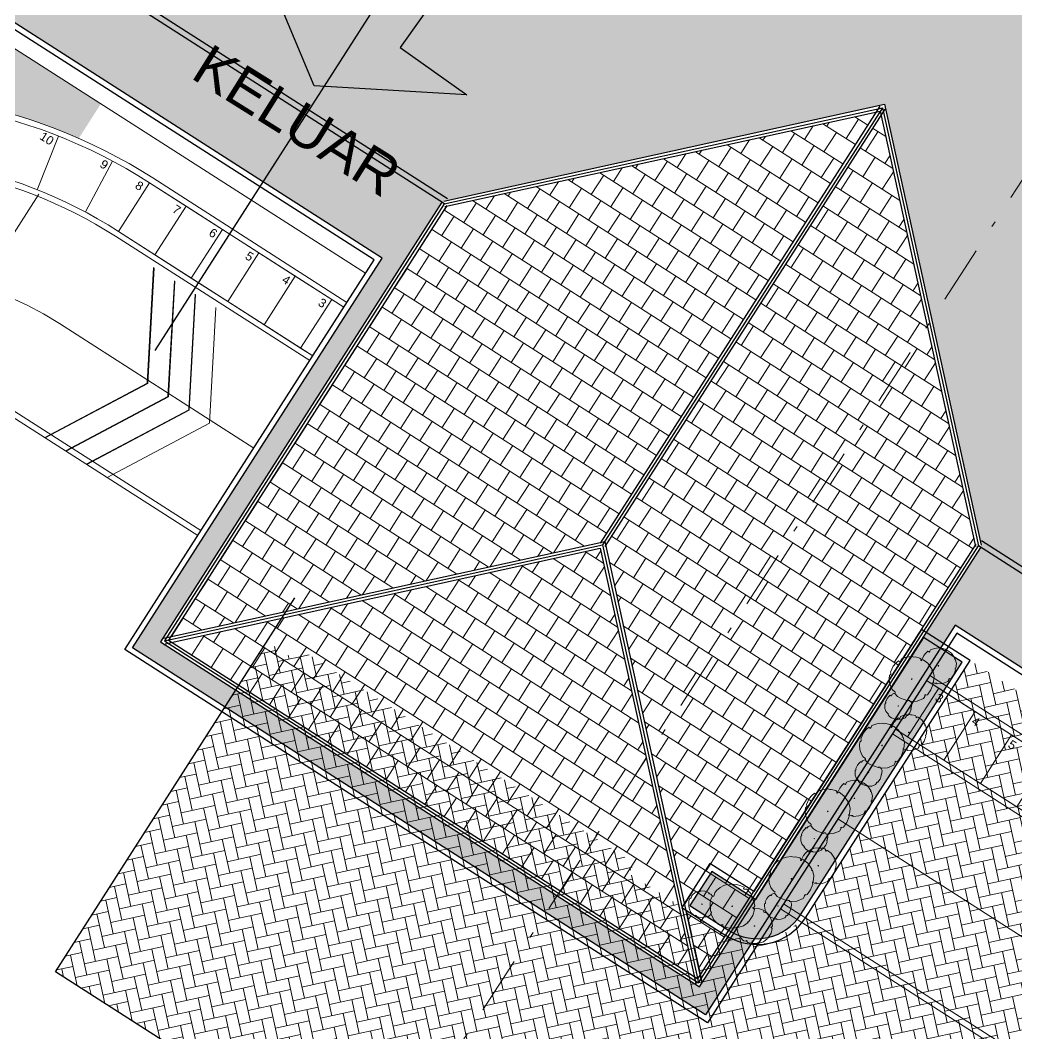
# Model space of a CAD drawing. Header units: inches. Extents: x 249 to 1192, y -18 to 440.
# Drawn here: x 935.08 to 952.36, y 216.57 to 234.14 of the extents above; entities that cross this region are included whole.
import ezdxf

# ---------------------------------------------------------------- set-up
doc = ezdxf.new("R2010")
doc.units = ezdxf.units.IN
doc.header["$MEASUREMENT"] = 0
doc.linetypes.add('DASHDOT', pattern=[1, 0.5, -0.25, 0, -0.25])
for name, color, linetype, lineweight in [('ARSIR BETON', 8, 'Continuous', 0), ('ARSIR GENTING', 32, 'Continuous', 5), ('ARSIR WARNA', 66, 'Continuous', 0), ('DINDING', 6, 'Continuous', 0), ('DINDING2', 137, 'Continuous', 20), ('NOTASI GRID', 85, 'Continuous', 20), ('TEXT (KET. RUANG)', 7, 'Continuous', 5), ('VEGETASI', 60, 'Continuous', 0)]:
    doc.layers.add(name, color=color, linetype=linetype, lineweight=lineweight)
for name, color, linetype in [('ATAP', 123, 'Continuous'), ('KANSTEEN', 204, 'Continuous'), ('N', 250, 'Continuous'), ('RUMPUT', 86, 'Continuous')]:
    doc.layers.add(name, color=color, linetype=linetype)
doc.styles.add('ATTR', font='romans.shx', dxfattribs={"width": 0.8, "height": 0.470416260033865})
doc.styles.get("Standard").update_dxf_attribs({"font": 'arial.ttf'})
pattern_1 = [(57.36874968947846, (-1.13686837721616e-13, 150.3474551388494), (-0.0535506494527033, 0.244197313478704), [0.046875, -0.30667839075]), (12.36874968947846, (-1.13686837721616e-13, 150.3474551388494), (-0.05355064946683093, 0.2441973135431277), [0.04687499999999999, -0.2031249999999999]), (102.3687496894784, (-1.13686837721616e-13, 150.3474551388494), (-0.2441973135431277, -0.05355064946683093), [0.04687499999999999, -0.203125])]

# ---------------------------------------------------------------- blocks, each defined once
blk = doc.blocks.new('TAPAK')
at = {"layer": 'NOTASI GRID', "linetype": 'DASHDOT', "ltscale": 2}
blk.add_lwpolyline([(154.0571275400661, 168.1207261431318), (216.5873062685326, 264.2911484895876)], dxfattribs=at)
blk = doc.blocks.new('Tree Clump 3')
for points in [[(44.82099999999991, 34.55499999999984), (45.1239999999998, 34.47699999999986), (56.86099999999988, 42.37699999999995), (62.43600000000015, 49.14800000000014), (66.54399999999987, 55.16699999999992), (65.66399999999976, 56.67200000000003), (64.49000000000024, 56.67200000000003), (63.90300000000025, 58.55299999999988), (65.66399999999976, 60.05699999999979), (69.1850000000004, 62.31399999999985), (71.23900000000003, 73.59999999999991), (70.65199999999959, 84.88499999999976), (68.59799999999996, 89.02300000000014), (68.59799999999996, 92.0319999999997), (64.7829999999999, 101.4369999999999), (61.55600000000004, 103.3179999999998), (59.20800000000008, 102.5649999999996), (58.32799999999997, 103.3179999999998), (59.79500000000007, 104.8220000000001), (60.08899999999994, 107.4549999999999), (50.99199999999973, 116.4839999999999), (36.61400000000003, 123.2549999999997), (34.26699999999983, 122.1259999999997), (34.26699999999983, 124.0070000000001), (21.94300000000021, 125.136), (9.913000000000011, 121.75), (9.031999999999698, 119.8689999999997), (6.978000000000065, 119.4929999999999), (5.217999999999847, 119.8689999999997), (-6.226000000000113, 113.4739999999997), (-15.029, 104.4459999999999), (-15.61599999999999, 101.0599999999999), (-14.14800000000014, 100.6839999999997), (-15.029, 98.80299999999988), (-17.66999999999962, 98.42700000000013), (-21.77800000000025, 94.66499999999996), (-25.00499999999965, 80.74699999999984), (-23.53800000000047, 65.69999999999982), (-20.89699999999993, 64.57099999999991), (-20.60400000000027, 62.31399999999985), (-21.48399999999992, 61.18599999999969), (-17.40200000000004, 54.08300000000008)], [(-58.51800000000048, -10.8760000000002), (-66.31999999999971, -10.16100000000006), (-75.3430000000003, -12.70100000000048), (-76.00300000000016, -14.11100000000033), (-77.54300000000012, -14.39300000000003), (-78.86400000000003, -14.11100000000033), (-87.44700000000012, -18.9079999999999), (-94.04899999999998, -25.67900000000009), (-94.48900000000003, -28.2180000000003), (-93.38800000000037, -28.5), (-94.04899999999998, -29.91100000000006), (-96.029, -30.19300000000021), (-99.10999999999967, -33.01400000000012), (-101.5309999999999, -43.45299999999997), (-100.431, -54.73800000000006), (-98.44999999999982, -55.58500000000026), (-98.23000000000002, -57.27800000000002), (-98.88999999999987, -58.12400000000025), (-92.72800000000007, -68.84500000000025), (-89.20699999999988, -73.35900000000015), (-83.48499999999967, -76.74500000000012), (-82.60500000000002, -76.18000000000029), (-81.28499999999985, -75.61600000000021), (-80.404, -76.74500000000012), (-77.32300000000032, -79.2840000000001), (-73.36200000000008, -81.25900000000024), (-65.65999999999985, -82.38699999999994), (-58.83699999999999, -81.82300000000009), (-53.33600000000024, -80.41200000000003), (-53.11599999999999, -79.2840000000001), (-52.23499999999967, -78.1550000000002), (-50.03499999999985, -77.87300000000005), (-48.9340000000002, -78.1550000000002), (-40.13200000000006, -72.23000000000025), (-35.94999999999982, -67.15200000000004), (-32.86900000000014, -62.63800000000015), (-33.529, -61.51000000000022), (-34.40999999999985, -61.51000000000022), (-34.84999999999991, -60.09900000000016), (-33.529, -58.97000000000025), (-30.88800000000037, -57.27800000000002), (-29.56100000000015, -49.98400000000015)]]:
    blk.add_lwpolyline(points)
for points in [[(-16.50499999999965, 56.89599999999973), (-17.60500000000002, 54.54499999999962), (-20.17300000000023, 54.07499999999982), (-22.37400000000025, 54.54499999999962), (-36.67800000000034, 46.55200000000013), (-47.68199999999979, 35.26600000000008), (-48.41499999999996, 31.03399999999965), (-46.58100000000013, 30.56399999999985), (-47.68199999999979, 28.21300000000019), (-50.98300000000017, 27.74299999999994), (-56.11800000000039, 23.04099999999971), (-60.15200000000004, 5.641999999999825), (-58.31899999999996, -13.16600000000017), (-55.01699999999983, -14.57700000000023), (-54.65100000000029, -17.39800000000014), (-55.7510000000002, -18.8090000000002), (-45.48100000000022, -36.67700000000013), (-39.61300000000028, -44.20100000000048), (-30.07600000000002, -49.84300000000007), (-28.60899999999992, -48.90300000000002), (-26.40800000000036, -47.96300000000019), (-24.94100000000026, -49.84300000000007), (-19.80600000000004, -54.07500000000027), (-13.20400000000018, -57.36699999999996), (-0.3669999999997344, -59.24800000000005), (11.00399999999991, -58.30700000000002), (20.17300000000023, -55.95600000000036), (20.53999999999996, -54.07500000000027), (22.00699999999961, -52.19400000000019), (25.67500000000018, -51.72400000000016), (27.50900000000001, -52.19400000000019), (42.18000000000029, -42.32000000000016), (49.14899999999989, -33.85600000000022), (54.28399999999965, -26.33199999999988), (53.18399999999974, -24.45200000000023), (51.71699999999964, -24.45200000000023), (50.98300000000017, -22.10000000000036), (53.18399999999974, -20.22000000000025), (57.58500000000004, -17.39800000000014), (60.15300000000025, -3.291999999999916), (59.41899999999987, 10.8149999999996), (56.85199999999986, 15.98700000000008), (56.85199999999986, 19.7489999999998), (52.08300000000008, 31.50499999999965), (48.04899999999998, 33.85599999999977), (45.11400000000003, 32.91499999999996), (44.01399999999967, 33.85599999999977), (45.84799999999996, 35.73599999999988), (46.21500000000015, 39.02799999999979), (34.84500000000025, 50.3130000000001), (16.87199999999984, 58.77700000000004), (13.9380000000001, 57.36699999999973), (13.9380000000001, 59.71799999999985), (-1.467000000000098, 61.12800000000016)], [(23.99699999999984, 77.73799999999983), (22.5300000000002, 76.98499999999967), (23.11699999999973, 76.23300000000017), (24.29100000000017, 76.23300000000017)], [(1.101000000000113, 1.880999999999858), (-0.7330000000001746, 0.9399999999995998), (0, 0), (1.466999999999643, 0)], [(-64.779, -45.71000000000026), (-65.87999999999965, -46.27400000000011), (-65.4399999999996, -46.83900000000017), (-64.5590000000002, -46.83900000000017)]]:
    blk.add_lwpolyline(points, close=True)
at = {"style": 'ATTR', "width": 0.8, "flags": 9}
blk.add_attdef('ESTCODE', (0, 0), '', height=0.0005188074999999998, dxfattribs=at)
blk = doc.blocks.new('lantai atap')
at = {"layer": 'ARSIR BETON'}
h = blk.add_hatch(dxfattribs=at)
h.set_pattern_fill('AR-CONC', color=256, scale=0.25, style=0)
h.set_pattern_definition([(49.99999999999999, (772.5499046049426, 14.87831327086128), (1.793150456501884, -0.1568803374564878), [0.1875, -2.0625]), (355, (772.5499046049426, 14.87831327086128), (-0.3468783340325, 1.88048033425003), [0.15, -1.65]), (100.4514, (772.6993338049426, 14.86523992086128), (1.446273454285054, 1.723598855152384), [0.159350475, -1.75285528]), (46.18420000000001, (772.5499046049426, 15.37831327086128), (2.668102621564111, -0.4137975358225452), [0.28125, -3.09375]), (96.6356, (772.7722464674426, 15.34383000336128), (2.336656763871758, 2.435294677251104), [0.23902572, -2.6292825]), (351.1842, (772.5499046049426, 15.37831327086128), (2.336654862834068, 2.435296502313312), [0.225, -2.475]), (21, (772.7999046049426, 15.25331327086128), (1.492267630296154, -1.006547226663347), [0.1875, -2.0625]), (326.0000000000001, (772.7999046049426, 15.25331327086128), (0.6082883298039543, 1.812875112617133), [0.15, -1.65]), (71.4514, (772.9242601874427, 15.16943425586128), (2.100556571453725, 0.806326241774881), [0.159350475, -1.75285528]), (37.50000000000001, (772.5499046049426, 14.87831327086128), (0.03039963829322667, 0.8322346345782787), [0, -1.63, 0, -1.675, 0, -1.65625]), (7.499999999999999, (772.5499046049426, 14.87831327086128), (0.6576738436053715, 0.9860292797059006), [0, -0.955, 0, -1.5925, 0, -0.63125]), (327.5, (771.9924046049426, 14.87831327086128), (1.334556090431023, -0.0563871793359495), [0, -0.625, 0, -1.95, 0, -2.5875]), (317.5, (771.7424046049426, 14.87831327086128), (1.457965423355966, 0.2502624558307941), [0, -0.8125, 0, -1.295, 0, -1.8375])])
h.paths.add_polyline_path([(782.9501609741662, 53.07677506211066), (772.5499046049426, 53.07677506210987), (772.5499046049449, 22.90331327086162), (788.7506737093208, 22.90331327086162), (788.7506737093208, 14.87831327086128), (793.6537064464599, 14.87831327086128), (800.5506737093208, 14.87831327086128), (800.5506737093208, 16.7783132708613), (800.5506737093208, 22.90331327086172), (816.7491405831074, 22.90331327086162), (816.7241405831059, 33.47831327086277), (819.4754173411959, 33.47831327086277), (819.4754173411959, 33.77831327086167), (819.4754173411959, 41.02831327086165), (822.3254173411959, 41.02831327086165), (822.3254173411959, 53.07677506211066), (816.1499046049453, 51.207602592743), (816.0499046049453, 24.37831327086168), (800.1208479769024, 24.37831327086168), (800.2001609730705, 24.29902931166487), (800.2001609730705, 15.22925108492615), (789.1006737093209, 15.22830902698102), (789.1006737093209, 24.29809037843586), (789.1808966017467, 24.37831327086167), (773.3206152830641, 24.37831327086168), (773.1852599440048, 24.24295793180236), (773.114549265886, 24.31366860992101), (773.2499046049453, 24.44902394898031), (773.2499046049453, 51.24902394898039), (773.3211280193145, 51.17780053461111), (819.4754173411959, 51.17780053461112), (819.4754173411959, 51.64004593883737), (819.4754173411959, 53.07677506211066)])
at = {"layer": 'ARSIR GENTING'}
h = blk.add_hatch(dxfattribs=at)
h.set_pattern_fill('AR-B88', color=256, scale=0.05, style=0)
h.set_pattern_definition([(0, (667.9362272013418, 191.048523731143), (0, 0.4), []), (90, (667.9362272013418, 191.048523731143), (-0.2, 0.4), [0.4, -0.4])])
h.paths.add_polyline_path([(802.6291945905267, 37.72831260716253), (786.6701031940711, 37.72780118186969), (773.3206152830641, 24.37831327086167), (789.1808966017467, 24.37831327086167), (794.6498708102791, 29.84728747939367), (800.1208479769024, 24.37831327086167), (815.9791939268265, 24.37831327086168)])
h.paths.add_polyline_path([(815.2499046022506, 50.44902394628571), (815.249904594258, 51.17780053461112), (773.3211280193145, 51.17780053461111), (786.6711273391838, 37.82780121474081), (802.6291932631372, 37.82831260717133)])
h.paths.add_polyline_path([(815.3499045942581, 51.17780053461112), (815.249904594258, 51.17780053461112), (815.2499046022506, 50.44902394628571), (815.3499046011539, 50.54902394518901)])
h.paths.add_polyline_path([(815.978681190576, 51.17780053461111), (815.3499045942581, 51.17780053461111), (815.3499046011539, 50.549023945189)])
h = blk.add_hatch(dxfattribs=at)
h.set_pattern_fill('AR-B88', color=256, scale=0.05, style=0)
h.set_pattern_definition([(0, (789.2006737093208, 15.39902394898006), (0, 0.4), []), (90, (789.2006737093208, 15.39902394898006), (-0.2, 0.4), [0.4, -0.4])])
h.paths.add_polyline_path([(794.5998772827742, 29.65587259565129), (789.2006737093208, 24.25666902219836), (789.2006737093208, 15.39902394898006), (794.5998772827742, 20.79822752243299)])
h.paths.add_polyline_path([(794.6998772827741, 20.79823288511743), (800.1001609730706, 15.39992627159949), (800.1001609730706, 24.25759723005847), (794.6998772827741, 29.65590384357643)])
h = blk.add_hatch(dxfattribs=at)
h.set_pattern_fill('AR-B88', color=256, scale=0.05, style=0)
h.set_pattern_definition([(0, (789.271394633688, 15.32832351710991), (0, 0.4), []), (90, (789.271394633688, 15.32832351710991), (-0.2, 0.4), [0.4, -0.4])])
h.paths.add_polyline_path([(789.271394633688, 15.32832351710991), (800.0294292837668, 15.32923659460397), (794.6498837552691, 20.70681263869051)])
at = {"layer": 'ATAP'}
for points in [[(819.5754173411959, 40.92831327086165), (819.5754173411959, 33.77831327086167), (819.5754173411959, 33.37831327086278), (816.8243772691653, 33.37831327086278), (816.8493772691669, 22.80331327086162), (800.6506737093208, 22.80331327086171), (800.6506737093208, 22.80331327086171), (800.6506737093208, 16.7783132708613), (800.6506737093208, 14.77831327086128), (793.6537064464599, 14.77831327086128), (788.6506737093208, 14.77831327086128), (788.6506737093208, 22.80331327086162), (772.4499046049449, 22.80331327086162), (772.4499046049426, 53.17677506210987)], [(819.4754173411959, 41.02831327086164), (819.4754173411959, 33.77831327086167), (819.4754173411959, 33.47831327086277), (816.7241405831059, 33.47831327086278), (816.7491405831074, 22.90331327086162), (800.5506737093208, 22.90331327086172), (800.5506737093208, 16.7783132708613), (800.5506737093208, 14.87831327086129), (793.6537064464599, 14.87831327086128), (788.7506737093208, 14.87831327086128), (788.7506737093208, 22.90331327086162), (772.5499046049449, 22.90331327086162), (772.5499046049426, 53.07677506210987), (783.0501609730695, 53.07677506211066), (806.1315059994449, 53.07677506211066), (815.3499045887745, 53.07677506211066), (819.4754173411959, 53.07677506211066)], [(789.1516072798654, 24.27831327086167), (773.1499046049453, 24.27831327086167), (773.1499046049453, 51.27780053461112), (816.1499046049453, 51.27780053461112), (816.1499046049453, 24.27831327086167), (800.1501609730706, 24.27831327086167)], [(789.1516072798654, 24.37831327086167), (773.2499046049453, 24.37831327086167), (773.2499046049453, 51.17780053461111), (816.0499046049453, 51.17780053461112), (816.0499046049453, 24.37831327086168), (800.1501609730706, 24.37831327086167)], [(789.1153183702614, 24.31273503937644), (794.6498708102791, 29.84728747939367), (800.1855098384499, 24.31367508241582)], [(789.1506737093208, 24.27737970031711), (794.6498772827741, 29.77658327376995), (800.1501609730706, 24.27831327086167)], [(789.1860290483802, 24.24202436125778), (794.6498837552691, 29.70587906814622), (800.1148121076913, 24.24295145930753)], [(794.5998772827742, 29.77658327376995), (794.5998772827742, 20.77751684431423)], [(794.6498772827741, 29.77658327376995), (794.6498772827741, 20.77751684431423)], [(794.6998772827741, 29.77658327376995), (794.6998772827741, 20.77751684431423)], [(789.1006737093209, 24.27737970031711), (789.1006737093209, 15.22830902698102), (800.2001609730705, 15.22925108492615), (800.2001609730705, 24.27831327086167)], [(789.1506737093208, 24.27737970031711), (789.1506737093208, 15.27831327086139), (800.1501609730706, 15.27924684140596), (800.1501609730706, 24.27831327086167)], [(789.2006737093208, 24.27737970031711), (789.2006737093208, 15.32831751474177), (800.1001609730706, 15.32924259788577), (800.1001609730706, 24.27831327086167)], [(789.1153183702614, 15.31366860992073), (794.6498708102791, 20.84822104993795), (800.1855098384499, 15.31460865296011)], [(789.1506737093208, 15.2783132708614), (794.6498772827741, 20.77751684431423), (800.1501609730706, 15.27924684140596)], [(789.1860290483802, 15.24295793180207), (794.6498837552691, 20.70681263869051), (800.1148121076913, 15.24388502985181)]]:
    blk.add_lwpolyline(points, dxfattribs=at)
at = {"layer": 'DINDING'}
for points in [[(784.64959187352, 21.92831327086139, 0.4142135623730915), (775.3495918735201, 12.62831327086144), (775.34959187352, 5.879395106662201)], [(784.64959187352, 21.8283132708614, 0.4142135623730941), (775.44959187352, 12.62831327086144), (775.44959187352, 5.879395106662201)], [(776.4495918735199, 2.628313270861383), (776.4495918735199, 12.62831327086144, -0.4142135623730919), (784.64959187352, 20.82831327086157), (788.6506737093208, 20.82831327086142)], [(776.54959187352, 2.628313270861383), (776.54959187352, 12.62831327086144, -0.414213562373095), (784.64959187352, 20.72831327086146), (788.6506737093208, 20.72831327086139)], [(784.64959187352, 18.92831327086168, 0.4142135623730924), (778.3495918735198, 12.62831327086144), (778.3495918735198, 2.628313270861383)]]:
    blk.add_lwpolyline(points, format="xyb", dxfattribs=at)
for points in [[(783.9031428483058, 21.79798141386181), (783.984278611916, 20.80127835484024)], [(784.6495918735199, 21.92831327086139), (788.6506737093208, 21.92831327086132)], [(784.6495918735199, 21.8283132708614), (788.6506737093208, 21.82831327086133)], [(784.6506737093209, 21.82831327086129), (785.4006737093209, 21.82831327086129), (785.4006737093209, 20.82665875431687), (784.6506737093209, 20.82665875431684), (784.6506737093209, 21.82831327086129)], [(786.1506737093209, 21.82831327086129), (785.4006737093209, 21.82831327086129), (785.4006737093209, 20.82665875431687), (786.1506737093209, 20.82665875431684), (786.1506737093209, 21.82831327086129)], [(786.1506737093209, 21.82831327086129), (786.9006737093209, 21.82831327086129), (786.9006737093209, 20.82665875431687), (786.1506737093209, 20.82665875431684), (786.1506737093209, 21.82831327086129)], [(787.6506737093209, 21.82831327086129), (786.9006737093209, 21.82831327086129), (786.9006737093209, 20.82665875431687), (787.6506737093209, 20.82665875431684), (787.6506737093209, 21.82831327086129)], [(787.6506737093209, 21.82831327086129), (788.4006737093209, 21.82831327086129), (788.4006737093209, 20.82665875431687), (787.6506737093209, 20.82665875431684), (787.6506737093209, 21.82831327086129)], [(788.6506737093208, 21.82831327086129), (788.4006737093209, 21.82831327086129), (788.4006737093209, 20.82665875431687), (788.6506737093208, 20.82665875431686)], [(814.0396049882877, 21.92831327086171), (800.6506737093208, 21.92831327086134)], [(800.6506737093208, 21.82831327086129), (800.9001609730706, 21.82831327086129), (800.9001609730706, 20.82665875431687), (800.6506737093208, 20.82665875431686)], [(814.0396049882877, 21.82831327086171), (800.6506737093208, 21.82831327086134)], [(801.6501609730706, 21.82831327086129), (800.9001609730706, 21.82831327086129), (800.9001609730706, 20.82665875431687), (801.6501609730706, 20.82665875431684), (801.6501609730706, 21.82831327086129)], [(801.6501609730706, 21.82831327086129), (802.4001609730706, 21.82831327086129), (802.4001609730706, 20.82665875431687), (801.6501609730706, 20.82665875431684), (801.6501609730706, 21.82831327086129)], [(803.1501609730706, 21.82831327086129), (802.4001609730706, 21.82831327086129), (802.4001609730706, 20.82665875431687), (803.1501609730706, 20.82665875431684), (803.1501609730706, 21.82831327086129)], [(782.8811592734296, 21.65674869118405), (783.073380208222, 20.67539701506226)], [(814.0396049882877, 20.82665875431721), (800.6506737093208, 20.82665875431689)], [(783.1406737093212, 16.83279244798615), (783.1406737093212, 20.6283132708615)], [(785.4999969539078, 17.12831327086155), (786.489151537565, 18.8783132708615), (785.4999969539081, 20.6283132708615)], [(785.5101439941113, 17.12831327086155), (786.4992985777685, 18.8783132708615), (785.5101439941116, 20.6283132708615)], [(785.9282719802186, 17.12831327086144), (786.9174265638757, 18.8783132708615), (785.9282719802184, 20.6283132708615)], [(785.9384190204221, 17.12831327086144), (786.9275736040792, 18.8783132708615), (785.9384190204219, 20.6283132708615)], [(786.3565470065289, 17.1283132708615), (787.3457015901861, 18.8783132708615), (786.3565470065289, 20.6283132708615)], [(786.3666940467324, 17.1283132708615), (787.3558486303896, 18.8783132708615), (786.3666940467324, 20.6283132708615)], [(786.7848220328394, 17.1283132708615), (787.7739766164966, 18.87831327086161), (786.7848220328395, 20.62831327086144)], [(814.0396049882877, 20.72665875431719), (800.6506737093208, 20.72665875431687)], [(784.64959187352, 18.92831327086168), (788.6506737093208, 18.92831327086175)], [(814.0396049882877, 18.97665875431753), (800.6506737093208, 18.97665875431721)], [(784.64959187352, 17.22831327086146), (788.6506737093208, 17.22831327086154)], [(814.0396049882878, 17.22665875431719), (800.6506737093208, 17.22665875431689)], [(784.64959187352, 17.12831327086144), (788.6506737093208, 17.12831327086151)], [(814.0396049882878, 17.12656348580083), (800.6506737093208, 17.12808581187748)]]:
    blk.add_lwpolyline(points, dxfattribs=at)
at = {"layer": 'TEXT (KET. RUANG)'}
for s, p in [('9', (783.7569343372053, 21.59589896840114)), ('8', (784.4702462130286, 21.6138606029711)), ('7', (785.2375057654081, 21.6138606029711)), ('6', (785.9896652060324, 21.6138606029711)), ('5', (786.737608595914, 21.6138606029711)), ('4', (787.495423714364, 21.61386060297119)), ('3', (788.2386369009732, 21.61386060297116)), ('3', (800.9457936487154, 21.61386060297116)), ('4', (801.6957936487154, 21.61386060297119)), ('5', (802.4457936487154, 21.6138606029711)), ('10', (782.618602351625, 21.43970849978211))]:
    blk.add_text(s, height=0.1507495216806189, dxfattribs=at).set_placement(p)

msp = doc.modelspace()

# ---------------------------------------------------------------- hatches: boundary and pattern name
at = {"layer": 'ARSIR WARNA'}
h = msp.add_hatch(dxfattribs=at)
h.set_pattern_fill('AR-HBONE', color=45, scale=0.05, angle=327.3687496894784, style=0)
h.set_pattern_definition([(12.36874968947847, (568.5500983639362, 377.9444089946458), (0.1525173312610375, 0.2381983704079668), [0.5999999999999999, -0.2]), (102.3687496894785, (568.7454562147882, 377.9872495142231), (0.1525173312610375, 0.2381983704079668), [0.6000000000000001, -0.2])])
h.paths.add_polyline_path([(945.7383969514063, 219.5182716235971), (939.927719791065, 223.2388217339814), (939.8198737518818, 223.0703900509982), (939.3566866236785, 223.3669666587519), (935.6899212914486, 217.6402894373237), (941.2269886608046, 214.09493042945), (941.7773881901634, 214.9299371710538), (942.0527952252527, 215.2145958471741), (942.3990290058683, 215.3962933844969), (942.7895239091204, 215.3761549525114), (943.1587768009946, 215.2328653900524), (949.9082652820255, 210.9111986685609), (955.8063680985459, 220.3144795551815), (951.5543361928329, 223.0370362107346), (948.6966926373467, 218.574028416829), (948.0687368202988, 218.1132586127448), (947.3153040265157, 218.2711001978295), (945.6305509122232, 219.349839940614)])
at = {"layer": 'RUMPUT'}
h = msp.add_hatch(dxfattribs=at)
h.set_pattern_fill('GRASS', color=256, scale=0.25, angle=-32.63125031052153, style=0)
h.set_pattern_definition(pattern_1)
edge = h.paths.add_edge_path(flags=17)
edge.add_line((928.2641801358428, 238.1271219383081), (928.210257116251, 238.0429060968166))
edge.add_line((928.210257116251, 238.0429060968166), (927.4523145428276, 238.5282132731405))
edge.add_line((927.4523145428276, 238.5282132731405), (927.9376217191517, 239.2861558465638))
edge.add_line((927.9376217191517, 239.2861558465638), (944.9810419464962, 265.7187626837782))
edge.add_line((944.9810419464962, 265.7187626837782), (944.6881731201453, 265.9062852588823))
edge.add_line((944.6881731201453, 265.9062852588823), (940.4070226355533, 258.9280528368603))
edge.add_line((940.4070226355533, 258.9280528368603), (924.793628950703, 240.4758183067917))
edge.add_line((924.793628950703, 240.4758183067918), (906.9246372932736, 247.3250345119762))
edge.add_line((906.9246372932736, 247.3250345119762), (902.6198956972331, 249.6291566118728))
edge.add_line((902.6198956972331, 249.6291566118728), (887.5537847216923, 220.0204940367008))
edge.add_line((887.5537847216923, 220.0204940367008), (887.5839640358096, 220.0011703593785))
edge.add_line((887.5839640358096, 220.0011703593785), (891.4664214464029, 226.0647109467683))
edge.add_line((891.4664214464029, 226.0647109467683), (893.1507382762344, 224.9862505549363))
edge.add_line((893.1507382762344, 224.9862505549363), (895.8468892558132, 229.1970426295128))
edge.add_line((895.8468892558132, 229.1970426295128), (898.4575803420504, 227.5254290221743))
edge.add_line((898.4575803420504, 227.5254290221743), (900.9840555867964, 225.9077384344269))
edge.add_line((900.9840555867964, 225.9077384344269), (903.1766002224102, 224.503862094208))
edge.add_line((903.1766002224102, 224.503862094208), (906.037006076289, 222.6723572589328))
edge.add_line((906.037006076289, 222.6723572589328), (908.5634813210348, 221.0546666711856))
edge.add_line((908.5634813210348, 221.0546666711856), (911.0899565657807, 219.4369760834385))
edge.add_arc((911.5752637421048, 220.1949186568622), 0.8999999999999068, 237.3687496894809, 417.3687496894814)
edge.add_line((912.0605709184289, 220.9528612302859), (909.534095673683, 222.570551818033))
edge.add_line((909.534095673683, 222.570551818033), (907.0076204289372, 224.1882424057802))
edge.add_line((907.0076204289372, 224.1882424057802), (905.42870871042, 225.1992123850987))
edge.add_line((905.42870871042, 225.1992123850987), (904.4811451841912, 225.8059329935278))
edge.add_line((904.4811451841912, 225.8059329935278), (901.9546699394456, 227.4236235812754))
edge.add_line((901.9546699394456, 227.4236235812754), (899.4281946946995, 229.0413141690227))
edge.add_line((899.4281946946995, 229.0413141690227), (896.8175036084623, 230.7129277763615))
edge.add_line((896.8175036084623, 230.7129277763615), (899.5136545880415, 234.9237198509381))
edge.add_line((899.5136545880415, 234.9237198509381), (897.8293377582105, 236.00218024277))
edge.add_line((897.8293377582105, 236.00218024277), (901.7117951688039, 242.0657208301597))
edge.add_line((901.7117951688039, 242.0657208301597), (903.3961119986349, 240.9872604383278))
edge.add_line((903.3961119986349, 240.9872604383278), (906.0922629782136, 245.1980525129046))
edge.add_line((906.0922629782136, 245.1980525129046), (921.3353302881802, 235.4379859668289))
edge.add_line((921.3353302881802, 235.4379859668289), (926.4724966191635, 232.1486817717427))
edge.add_line((926.4724966191635, 232.1486817717427), (923.7225291895685, 227.8538402938037))
edge.add_line((923.7225291895685, 227.8538402938037), (919.463051469438, 221.1432149451381))
edge.add_line((919.463051469438, 221.1432149451381), (919.6768221338963, 221.0063385626959))
edge.add_line((919.6768221338963, 221.0063385626959), (925.0547665600767, 229.3244415627794))
edge.add_arc((932.3615963517667, 223.5711608990821), 9.300000000000063, 66.3350080141156, 141.7836714338509, ccw=False)
edge.add_line((936.0945068641441, 232.0891054343901), (936.5596564253325, 232.8155662671032))
edge.add_line((936.5596564253325, 232.8155662671032), (928.2641801358428, 238.1271219383082))
edge = h.paths.add_edge_path()
edge.add_arc((902.0036540352787, 201.3876506392976), 2.899999999999944, 21.48045213667681, 57.36874968948014)
edge.add_line((903.5674216034344, 203.829910042552), (886.5721298860623, 214.7119178929705))
edge.add_line((886.5721298860623, 214.7119178929705), (889.268280865641, 218.9227099675464))
edge.add_line((889.268280865641, 218.9227099675464), (887.5537847216923, 220.0204940367008))
edge.add_line((887.5537847216923, 220.0204940367008), (884.8649772892378, 214.7363173751585))
edge.add_line((884.8649772892378, 214.7363173751585), (899.8177184374614, 202.7367090702986))
edge.add_line((899.8177184374614, 202.7367090702986), (892.7388052037915, 184.3859635759057))
edge.add_line((892.7388052037915, 184.3859635759057), (893.0458401206889, 184.2448822308663))
edge.add_line((893.0458401206889, 184.2448822308663), (904.7022274439961, 202.44958357398))
edge = h.paths.add_edge_path()
edge.add_arc((936.7399936000422, 195.4112244067168), 1.89999999999996, 57.36874968947894, 147.3687496894797)
edge.add_line((935.1398926117032, 196.4357617789567), (918.3671724142149, 170.2404790178616))
edge.add_line((918.3671724142149, 170.2404790178616), (918.7450692695428, 169.9754589107608))
edge.add_line((918.7450692695428, 169.9754589107608), (936.7549778665604, 193.0607695623063))
edge.add_line((936.7549778665604, 193.0607695623063), (952.0053637954162, 180.4123966854627))
edge.add_line((952.0053637954162, 180.4123966854627), (952.4805707531592, 182.8497661309809))
edge.add_line((952.4805707531592, 182.8497661309809), (994.0278929164666, 235.8605747491551))
edge.add_line((994.0278929164666, 235.8605747491551), (953.0004330159019, 262.5435687067472))
edge.add_line((953.0004330159019, 262.5435687067472), (949.137272090116, 264.7024635552781))
edge.add_line((949.137272090116, 264.7024635552781), (945.2741111643296, 266.861358403809))
edge.add_line((945.2741111643296, 266.861358403809), (940.4070226355533, 258.9280528368603))
edge.add_line((940.4070226355533, 258.9280528368603), (924.793628950703, 240.4758183067917))
edge.add_line((924.793628950703, 240.4758183067918), (906.9246372932736, 247.3250345119762))
edge.add_line((906.9246372932736, 247.3250345119762), (902.6198956972331, 249.6291566118728))
edge.add_line((902.6198956972331, 249.6291566118728), (887.5537847216923, 220.0204940367008))
edge.add_line((887.5537847216923, 220.0204940367008), (887.5839640358096, 220.0011703593785))
edge.add_line((887.5839640358096, 220.0011703593785), (891.4664214464029, 226.0647109467683))
edge.add_line((891.4664214464029, 226.0647109467683), (893.1507382762344, 224.9862505549363))
edge.add_line((893.1507382762344, 224.9862505549363), (895.8468892558132, 229.1970426295128))
edge.add_line((895.8468892558132, 229.1970426295128), (898.4575803420504, 227.5254290221743))
edge.add_line((898.4575803420504, 227.5254290221743), (900.9840555867964, 225.9077384344269))
edge.add_line((900.9840555867964, 225.9077384344269), (903.1766002224102, 224.503862094208))
edge.add_line((903.1766002224102, 224.503862094208), (906.037006076289, 222.6723572589328))
edge.add_line((906.037006076289, 222.6723572589328), (908.5634813210348, 221.0546666711856))
edge.add_line((908.5634813210348, 221.0546666711856), (911.0899565657807, 219.4369760834385))
edge.add_arc((911.5752637421048, 220.1949186568622), 0.8999999999999068, 237.3687496894809, 417.3687496894814)
edge.add_line((912.0605709184289, 220.9528612302859), (909.534095673683, 222.570551818033))
edge.add_line((909.534095673683, 222.570551818033), (907.0076204289372, 224.1882424057802))
edge.add_line((907.0076204289372, 224.1882424057802), (905.42870871042, 225.1992123850987))
edge.add_line((905.42870871042, 225.1992123850987), (904.4811451841912, 225.8059329935278))
edge.add_line((904.4811451841912, 225.8059329935278), (901.9546699394456, 227.4236235812754))
edge.add_line((901.9546699394456, 227.4236235812754), (899.4281946946995, 229.0413141690227))
edge.add_line((899.4281946946995, 229.0413141690227), (896.8175036084623, 230.7129277763615))
edge.add_line((896.8175036084623, 230.7129277763615), (899.5136545880415, 234.9237198509381))
edge.add_line((899.5136545880415, 234.9237198509381), (897.8293377582105, 236.00218024277))
edge.add_line((897.8293377582105, 236.00218024277), (901.7117951688039, 242.0657208301597))
edge.add_line((901.7117951688039, 242.0657208301597), (903.3961119986349, 240.9872604383278))
edge.add_line((903.3961119986349, 240.9872604383278), (906.0922629782136, 245.1980525129046))
edge.add_line((906.0922629782136, 245.1980525129046), (921.3353302881802, 235.4379859668289))
edge.add_line((921.3353302881802, 235.4379859668289), (926.4724966191635, 232.1486817717427))
edge.add_line((926.4724966191635, 232.1486817717427), (923.7225291895685, 227.8538402938037))
edge.add_line((923.7225291895685, 227.8538402938037), (919.463051469438, 221.1432149451381))
edge.add_line((919.463051469438, 221.1432149451381), (919.6768221338963, 221.0063385626959))
edge.add_line((919.6768221338963, 221.0063385626959), (925.0547665600767, 229.3244415627794))
edge.add_arc((932.3615963517667, 223.5711608990821), 9.300000000000063, 66.3350080141156, 141.7836714338509, ccw=False)
edge.add_line((936.0945068641441, 232.0891054343901), (936.5596564253325, 232.8155662671032))
edge.add_line((936.5596564253325, 232.8155662671032), (928.2641801358428, 238.1271219383082))
edge.add_line((928.2641801358428, 238.1271219383081), (928.210257116251, 238.0429060968166))
edge.add_line((928.210257116251, 238.0429060968166), (927.4523145428276, 238.5282132731405))
edge.add_line((927.4523145428276, 238.5282132731405), (927.9376217191517, 239.2861558465638))
edge.add_line((927.9376217191517, 239.2861558465638), (944.9810419464962, 265.7187626837782))
edge.add_line((944.9810419464962, 265.7187626837782), (944.8968261050046, 265.7726857033697))
edge.add_line((944.8968261050046, 265.7726857033697), (945.3821332813287, 266.5306282767932))
edge.add_line((945.3821332813287, 266.5306282767932), (945.0378815538875, 265.6220840357166))
edge.add_line((945.0378815538875, 265.6220840357167), (966.3961127163826, 251.8283722682141))
edge.add_line((966.3961127163826, 251.8283722682141), (987.2184795251611, 238.4959056741984))
edge.add_line((987.2184795251611, 238.4959056741984), (987.7848094723096, 239.3803879124368))
edge.add_line((987.7848094723096, 239.3803879124368), (987.3024339253069, 238.4415765959837))
edge.add_line((987.3024339253069, 238.4415765959837), (987.976155706937, 238.0101864792329))
edge.add_line((987.976155706937, 238.0101864792329), (989.8828169332336, 236.9080762407978))
edge.add_line((989.8828169332336, 236.9080762407978), (990.456695261496, 236.5406245619924))
edge.add_line((990.456695261496, 236.5406245619924), (978.5775728439761, 217.9538006475311))
edge.add_line((978.5775728439761, 217.9538006475311), (977.5716846833687, 218.6082348150211))
edge.add_line((977.5716846833687, 218.6082348150211), (973.9826760007684, 213.1882625206376))
edge.add_arc((963.9830200851625, 219.4284287330935), 11.78697555735094, 271.6088435800943, 328.0342658814109, ccw=False)
edge.add_line((964.3139503599156, 207.6460996788343), (963.9111392153794, 207.5327163177247))
edge.add_line((963.9111392153794, 207.5327163177247), (963.6031439829554, 207.2494292874127))
edge.add_line((963.6031439829554, 207.2494292874126), (962.2875738019667, 205.2953188658096))
edge.add_line((962.2875738019667, 205.2953188658096), (966.4964052996175, 202.6004232347034))
edge.add_line((966.4964052996175, 202.6004232347034), (961.5354874971925, 194.8525658174829))
edge.add_line((961.5354874971925, 194.8525658174829), (959.0090122524454, 196.4702564052309))
edge.add_line((959.0090122524454, 196.4702564052309), (955.8275540965427, 191.5015217572303))
edge.add_line((955.8275540965427, 191.5015217572303), (953.0774800973728, 187.2065138411622))
edge.add_line((953.0774800973728, 187.2065138411622), (937.7645309722822, 197.0113253950558))
h = msp.add_hatch(dxfattribs=at)
h.set_pattern_fill('GRASS', color=256, scale=0.25, angle=-32.63125031052153, style=0)
h.set_pattern_definition(pattern_1)
edge = h.paths.add_edge_path()
edge.add_line((944.6616194077268, 265.863002973527), (944.9535297677759, 265.6760941000285))
edge.add_line((944.9535297677759, 265.6760941000285), (944.9810419464962, 265.7187626837782))
edge.add_line((944.9810419464962, 265.7187626837782), (944.8968261050046, 265.7726857033697))
edge.add_line((944.8968261050046, 265.7726857033697), (945.3821332813287, 266.5306282767932))
edge.add_line((945.3821332813287, 266.5306282767932), (946.1400758547524, 266.0453211004692))
edge.add_line((946.1400758547524, 266.0453211004692), (987.7311629355853, 239.2966038760912))
edge.add_line((987.7311629355853, 239.2966038760912), (987.7848094723096, 239.3803879124368))
edge.add_line((987.7848094723096, 239.3803879124368), (988.542752045733, 238.8950807361128))
edge.add_line((988.542752045733, 238.8950807361128), (987.976155706937, 238.0101864792329))
edge.add_line((987.976155706937, 238.0101864792329), (989.8828169332336, 236.9080762407978))
edge.add_line((989.8828169332336, 236.9080762407978), (990.456695261496, 236.5406245619924))
edge.add_line((990.456695261496, 236.5406245619924), (978.5775728439763, 217.9538006475308))
edge.add_line((978.5775728439763, 217.9538006475308), (977.5716846833687, 218.6082348150209))
edge.add_line((977.5716846833687, 218.6082348150209), (973.9826760007684, 213.1882625206373))
edge.add_arc((963.983020085164, 219.4284287330915), 11.78697555734887, 271.60884358008735, 328.03426588141417, ccw=False)
edge.add_line((964.3139503599156, 207.6460996788343), (963.9111392153794, 207.5327163177247))
edge.add_line((963.9111392153794, 207.5327163177247), (963.6031439829554, 207.2494292874126))
edge.add_line((963.6031439829554, 207.2494292874126), (962.2875738019667, 205.2953188658096))
edge.add_line((962.2875738019667, 205.2953188658096), (966.4964052996175, 202.6004232347034))
edge.add_line((966.4964052996175, 202.6004232347034), (961.5354874971925, 194.8525658174829))
edge.add_line((961.5354874971925, 194.8525658174829), (959.0090122524454, 196.4702564052309))
edge.add_line((959.0090122524454, 196.4702564052309), (953.0774800973728, 187.2065138411622))
edge.add_line((953.0774800973728, 187.2065138411622), (937.7645309722822, 197.0113253950558))
edge.add_arc((936.7399936000422, 195.4112244067168), 1.89999999999995, 57.36874968947883, 147.3687496894803)
edge.add_line((935.1398926117032, 196.4357617789567), (918.3671724142149, 170.2404790178616))
edge.add_line((918.3671724142149, 170.2404790178616), (918.7450692695428, 169.9754589107608))
edge.add_line((918.7450692695428, 169.9754589107608), (936.7549778665604, 193.0607695623063))
edge.add_line((936.7549778665604, 193.0607695623063), (952.0053637954162, 180.4123966854627))
edge.add_line((952.0053637954162, 180.4123966854627), (952.4805707531592, 182.8497661309809))
edge.add_line((952.4805707531592, 182.8497661309809), (994.0278929164666, 235.8605747491551))
edge.add_line((994.0278929164666, 235.8605747491551), (953.0004330159019, 262.5435687067472))
edge.add_line((953.0004330159019, 262.5435687067472), (945.2741111643296, 266.861358403809))
edge.add_line((945.2741111643296, 266.861358403809), (944.6616194077268, 265.863002973527))
edge = h.paths.add_edge_path()
edge.add_line((927.5389045125903, 239.1270715606151), (939.6293338939829, 258.0089640506233))
edge.add_line((939.6293338939829, 258.0089640506233), (924.793628950703, 240.4758183067918))
edge.add_line((924.793628950703, 240.4758183067918), (906.9246372932736, 247.3250345119762))
edge.add_line((906.9246372932736, 247.3250345119762), (902.6198956972331, 249.6291566118728))
edge.add_line((902.6198956972331, 249.6291566118728), (887.5537847216923, 220.0204940367008))
edge.add_line((887.5537847216923, 220.0204940367008), (887.5839640358096, 220.0011703593785))
edge.add_line((887.5839640358096, 220.0011703593785), (891.4664214464029, 226.0647109467683))
edge.add_line((891.4664214464029, 226.0647109467683), (893.1507382762344, 224.9862505549363))
edge.add_line((893.1507382762344, 224.9862505549363), (895.8468892558132, 229.1970426295128))
edge.add_line((895.8468892558132, 229.1970426295128), (911.0899565657807, 219.4369760834385))
edge.add_arc((911.5752637421048, 220.1949186568622), 0.8999999999999188, 237.3687496894814, 417.3687496894813)
edge.add_line((912.0605709184289, 220.9528612302859), (896.8175036084623, 230.7129277763615))
edge.add_line((896.8175036084623, 230.7129277763615), (899.5136545880415, 234.9237198509381))
edge.add_line((899.5136545880415, 234.9237198509381), (897.8293377582105, 236.00218024277))
edge.add_line((897.8293377582105, 236.00218024277), (901.7117951688039, 242.0657208301597))
edge.add_line((901.7117951688039, 242.0657208301597), (903.3961119986349, 240.9872604383278))
edge.add_line((903.3961119986349, 240.9872604383278), (906.0922629782136, 245.1980525129046))
edge.add_line((906.0922629782136, 245.1980525129046), (926.4724966191635, 232.1486817717427))
edge.add_line((926.4724966191635, 232.1486817717427), (923.7225291895685, 227.8538402938034))
edge.add_line((923.7225291895685, 227.8538402938034), (919.463051469438, 221.1432149451381))
edge.add_line((919.463051469438, 221.1432149451381), (919.6768221338963, 221.0063385626959))
edge.add_line((919.6768221338963, 221.0063385626959), (925.0547665600767, 229.3244415627793))
edge.add_arc((932.3615963517668, 223.5711608990819), 9.3000000000002, 66.33500801411662, 141.7836714338508, ccw=False)
edge.add_line((936.0945068641441, 232.0891054343901), (936.4790483788139, 232.6896743100139))
edge.add_line((936.4790483788139, 232.6896743100139), (927.7208167662686, 238.2975301061033))
edge.add_line((927.7208167662686, 238.2975301061033), (927.6671702295447, 238.2137460697578))
edge.add_line((927.6671702295447, 238.2137460697578), (927.077659339104, 238.5912072068986))
edge.add_line((927.077659339104, 238.5912072068986), (927.4551204762449, 239.1807180973389))
edge.add_line((927.4551204762449, 239.1807180973389), (927.5389045125903, 239.1270715606151))
h = msp.add_hatch(dxfattribs=at)
h.set_pattern_fill('GRASS', color=256, scale=0.25, angle=-32.63125031052153, style=0)
h.set_pattern_definition([(57.36874968947846, (946.6950640297132, 209.7878386665584), (-0.0535506494527033, 0.244197313478704), [0.046875, -0.30667839075]), (12.36874968947846, (946.6950640297132, 209.7878386665584), (-0.05355064946683093, 0.2441973135431277), [0.04687499999999999, -0.2031249999999999]), (102.3687496894784, (946.6950640297132, 209.7878386665584), (-0.2441973135431277, -0.05355064946683093), [0.04687499999999999, -0.203125])])
h.paths.add_polyline_path([(951.0929356970676, 222.5018801450309), (950.4192089651352, 222.9332643017635), (947.8309040247394, 218.8909039101703), (947.0725251668543, 219.3764904374473), (946.6950640297132, 218.7869795470066), (947.3692270461073, 218.355316039321, 0.4142135623730763), (948.6124767958552, 218.6279514364206)])
h.paths.add_polyline_path([(951.4161973317498, 223.0067433888346), (950.7424705998176, 223.4381275455673), (950.4192089651352, 222.9332643017635), (951.0929356970676, 222.5018801450309)])
h.paths.add_polyline_path([(956.5128047855327, 219.7454865966381), (956.1009550324163, 220.0091921170336), (955.7546362472012, 219.5170145230424), (956.1885996139093, 219.239149756621)])
h.paths.add_polyline_path([(956.1885996139093, 219.239149756621), (955.7546362472012, 219.5170145230424), (954.6659432623901, 217.9697975751465, -0.3470456809087943), (955.0819119594769, 217.5107481798499)])
h.paths.add_polyline_path([(955.7546362472012, 219.5170145230424), (955.5119256895505, 219.672420987236), (954.4052380351184, 217.9440194104657, -0.1333163793512849), (954.6659432623901, 217.9697975751465)])
h.paths.add_polyline_path([(956.1009550324163, 220.0091921170336), (955.8361308611738, 220.1787578272529), (955.5119256895505, 219.672420987236), (955.7546362472012, 219.5170145230424)])
h.paths.add_polyline_path([(954.7609053475383, 217.0094067832901, -0.3716875890354605), (954.1469364997447, 217.2322011448941), (952.9017548240433, 215.462587287973, 0.247484684943028), (953.164526342975, 214.663527402032), (953.8337979820691, 215.0492096118866), (953.6012748887996, 215.1983202447098)])
h.paths.add_polyline_path([(954.1469364997447, 217.2322011448941, -0.1111664472685552), (954.0842314231787, 217.4426780139044), (953.0314667883382, 215.7984922786257, 0.1008432264730215), (952.9017548240433, 215.462587287973)])
h.paths.add_polyline_path([(953.8337979820691, 215.0492096118866), (953.164526342975, 214.663527402032, 0.04962639062587899), (953.3046322447099, 214.5528253957233), (957.7600479006136, 211.7000430516067, 0.09237669964147373), (961.1041373412554, 210.1198886007662), (961.4067792595503, 210.5525186396012, -0.06384559191717412), (959.4841784071123, 211.4257768206593)])
h.paths.add_polyline_path([(972.1446636118768, 214.39437995289), (975.729023297187, 219.8070764133883), (975.9228541853024, 220.110356441993), (975.0901526922896, 220.6435314139035), (970.8427235566754, 214.0099853593151, -0.3369761985311009), (961.4067792595503, 210.5525186396012), (961.1041373412554, 210.1198886007662, 0.3239620115407754)])
h.paths.add_polyline_path([(980.487795015938, 227.2529506856406), (979.6610721403978, 227.7822975760238), (975.0901526922897, 220.6435314139035), (975.9228541853024, 220.110356441993)])

# ---------------------------------------------------------------- linework, layer by layer
msp.add_lwpolyline([(973.8709049977708, 222.21887399357), (981.1095174122011, 233.52398710351, 0.4142135623730961), (979.5948763172033, 240.4309301576652), (959.350219609949, 253.3934916059147, 0.4142135623730845), (952.4432765557939, 251.8788505109171), (937.4169489113215, 228.4110470256634)], format="xyb")
msp.add_lwpolyline([(941.6705167804275, 233.6668260606465), (942.8276697431947, 232.846323225059), (940.1774833779174, 232.9993466266197), (939.1562216687947, 235.4496381304219), (940.3133746315622, 234.6291352948345), (941.327217289289, 236.0589548936039), (942.6843594381543, 235.0966456594157)], close=True)
for points in [[(935.6899212914486, 217.6402894373237), (939.8419938000027, 224.1249092321757)], [(942.0803164091619, 213.5485485602225), (935.6899212914486, 217.6402894373237)]]:
    msp.add_lwpolyline(points)
at = {"layer": 'DINDING2'}
msp.add_lwpolyline([(974.8594911195788, 220.4646810785221), (978.047267313513, 218.4235625061172), (977.9936207767889, 218.3397784697715), (978.5831316672295, 217.9623173326309), (978.9605928043702, 218.551828223071), (978.8763769622312, 218.6057512416514), (990.0106508450417, 235.9950272328081), (990.0948666865331, 235.9411042132166), (990.472327823674, 236.5306151036569), (989.8828169332335, 236.9080762407978), (989.8288939136419, 236.8238603993063), (945.1109905845476, 265.4571389871153), (945.1646371212717, 265.540923023461), (944.5751262308311, 265.9183841606014), (944.1976650936906, 265.3288732701614), (944.281880935182, 265.2749502505699), (927.5389045125903, 239.1270715606151), (927.4551204762449, 239.180718097339), (927.077659339104, 238.5912072068986), (927.6671702295444, 238.2137460697578), (927.7208167662686, 238.2975301061034), (941.0696125225805, 229.7503570049008)], dxfattribs=at)
at = {"layer": 'KANSTEEN'}
for points in [[(951.5543361928329, 223.0370362107346), (950.7121777779176, 223.5762664066504), (947.8006112028395, 219.0290427712534), (947.0422323449544, 219.5146292985305), (946.5569251686301, 218.7566867251066), (947.3153040265157, 218.2711001978295, 0.4142135623730619), (948.6966926373467, 218.574028416829)], [(951.4161973317498, 223.0067433888346), (950.7424705998176, 223.4381275455673), (947.8309040247394, 218.8909039101703), (947.0725251668543, 219.3764904374473), (946.6950640297132, 218.7869795470066), (947.3692270461073, 218.355316039321, 0.4142135623730583), (948.6124767958552, 218.6279514364206)]]:
    msp.add_lwpolyline(points, format="xyb", close=True, dxfattribs=at)

# ---------------------------------------------------------------- block references
at = {"layer": 'DINDING'}
msp.add_blockref('TAPAK', (754.7025369303852, -3.960024966478187), dxfattribs=at)
at = {"layer": 'DINDING', "rotation": 327.3687497004033}
msp.add_blockref('lantai atap', (264.7538491405411, 636.0437435629534), dxfattribs=at)
at = {"layer": 'VEGETASI', "yscale": 0.006504851155916089, "zscale": 0.006504851154693019}
for p, xscale, rotation in [((950.5366472781757, 222.712492738785), -0.006504851152951111, 279.292132324138), ((950.0216963599306, 221.5582545232492), -0.006504851152951111, 279.292132324138), ((949.0797137636691, 220.4165623205424), -0.006504851152951111, 279.292132324138), ((948.450899493562, 219.2466241228661), -0.006504851152951111, 279.292132324138), ((947.4223158471783, 218.7771947625116), -0.006504851152951112, 211.7679281237393)]:
    msp.add_blockref('Tree Clump 3', p, dxfattribs=dict(at, xscale=xscale, rotation=rotation))

# ---------------------------------------------------------------- texts
at = {"layer": 'N', "insert": (938.3886954857988, 233.7522508830662), "char_height": 0.7095473567567988, "attachment_point": 1, "rotation": 327.9731913963302}
msp.add_mtext('{\\C3;KELUAR}', dxfattribs=at)

doc.saveas('drawing.dxf')
